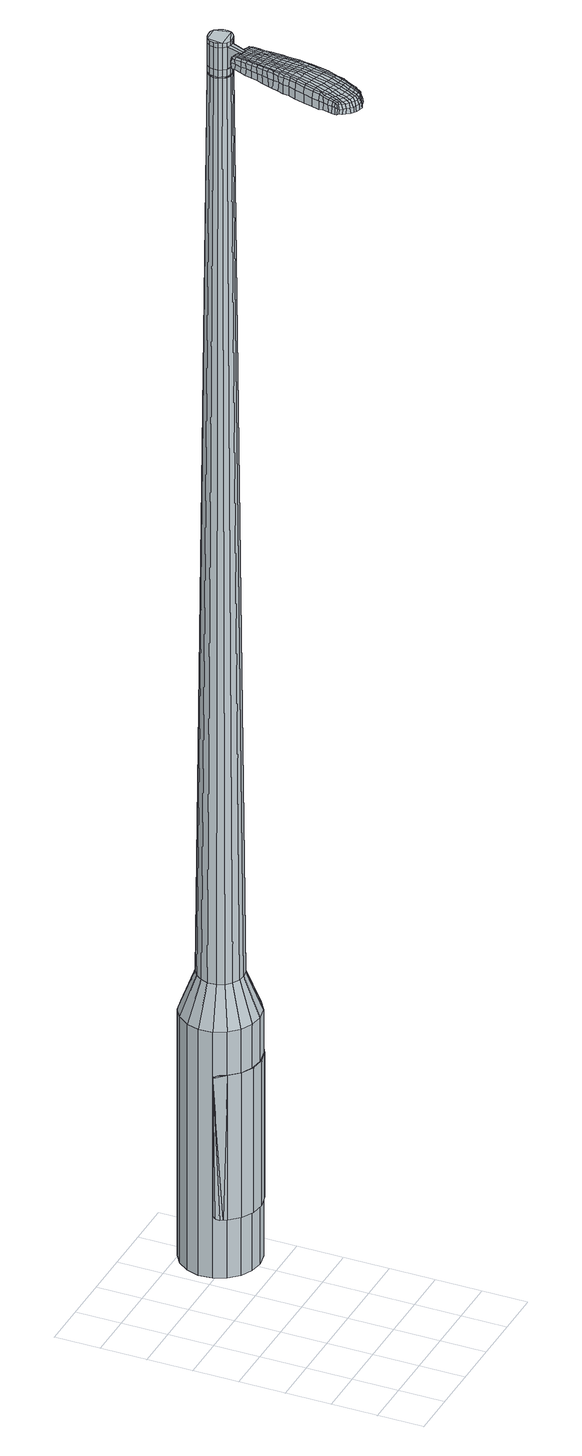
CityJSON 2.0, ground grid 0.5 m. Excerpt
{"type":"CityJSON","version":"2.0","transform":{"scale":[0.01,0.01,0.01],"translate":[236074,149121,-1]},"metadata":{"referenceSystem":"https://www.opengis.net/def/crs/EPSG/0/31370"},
"CityObjects":{
"object1":{"type":"GenericCityObject","attributes":{"cluster":48,"mean_distance_to_centroid":0.216,"new_centroid_x":236075.53,"new_centroid_y":149123.64,"mean_distance_to_camera":8.95,"H1":5.52,"H2":5.6,"Z_final":117.27,"cluster2":-1,"proj_x":236069.18,"proj_y":149121.73,"id_line":90866,"bearing_l":163.28,"distance":6.63,"orientation":"left","G_obj":253.28},"geometry":[{"type":"MultiSurface","lod":"2","boundaries":[[[0,1,2,3]],[[1,4,5,2]],[[4,6,7,5]],[[6,8,9,7]],[[8,10,11,9]],[[10,12,13,11]],[[12,14,15,13]],[[14,16,17,15]],[[16,18,19,17]],[[18,20,21,19]],[[20,22,23,21]],[[22,24,25,23]],[[24,26,27,25]],[[26,28,29,27]],[[28,30,31,29]],[[30,32,33,31]],[[32,34,35,33]],[[34,0,3,35]],[[36,37,38,39]],[[38,40,41,42]],[[41,43,42]],[[42,44,45,46]],[[45,47,46]],[[46,48,49,50]],[[49,51,50]],[[42,46,50,38]],[[50,52,39,38]],[[53,36,39]],[[2,5,7,35]],[[7,9,11,15]],[[11,13,15]],[[15,17,19,23]],[[19,21,23]],[[23,25,27,31]],[[27,29,31]],[[15,23,31,7]],[[31,33,35,7]],[[3,2,35]],[[1,0,54,55]],[[0,34,56,54]],[[34,32,57,56]],[[32,30,58,57]],[[30,28,59,58]],[[28,26,60,59]],[[26,24,61,60]],[[24,22,62,61]],[[22,20,63,62]],[[20,18,64,63]],[[18,16,65,64]],[[16,14,66,65]],[[14,12,67,66]],[[12,10,68,67]],[[10,8,69,68]],[[8,6,70,69]],[[6,4,71,70]],[[4,1,55,71]],[[55,54,72,73]],[[54,56,74,72]],[[56,57,75,74]],[[57,58,76,75]],[[58,59,77,76]],[[59,60,78,77]],[[60,61,79,78]],[[61,62,80,79]],[[62,63,81,80]],[[63,64,82,81]],[[64,65,83,82]],[[65,66,84,83]],[[66,67,85,84]],[[67,68,86,85]],[[68,69,87,86]],[[69,70,88,87]],[[70,71,89,88]],[[71,55,73,89]],[[90,91,92,93]],[[74,94,91,90]],[[75,95,94,74]],[[96,97,95,75]],[[77,98,97,96]],[[99,100,98,77]],[[79,101,100,99]],[[80,102,101,79]],[[103,104,102,80]],[[105,106,104,103]],[[83,107,106,105]],[[84,108,107,83]],[[109,110,108,84]],[[111,112,110,109]],[[87,113,112,111]],[[114,115,113,87]],[[89,116,115,114]],[[93,92,116,89]],[[117,118,119,120]],[[121,117,120,122]],[[123,121,122,124]],[[125,123,124,126]],[[127,125,126,128]],[[129,127,128,130]],[[131,129,130,132]],[[133,131,132,134]],[[135,133,134,136]],[[137,135,136,138]],[[139,137,138,140]],[[141,139,140,142]],[[143,141,142,144]],[[145,143,144,146]],[[147,145,146,148]],[[149,147,148,150]],[[73,72,90,93]],[[72,74,90]],[[76,96,75]],[[76,77,96]],[[78,99,77]],[[78,79,99]],[[81,103,80]],[[81,82,105,103]],[[82,83,105]],[[85,109,84]],[[85,86,111,109]],[[86,87,111]],[[88,114,87]],[[88,89,114]],[[73,93,89]],[[151,152,92,91]],[[152,116,92]],[[153,115,116]],[[153,113,115]],[[154,112,113]],[[154,155,110,112]],[[155,108,110]],[[156,106,107]],[[156,157,104,106]],[[157,102,104]],[[158,100,101]],[[158,98,100]],[[159,97,98]],[[159,95,97]],[[151,91,94]],[[39,52,149,160]],[[152,151,161,150]],[[53,39,160,118]],[[151,94,119,161]],[[36,53,118,117]],[[94,95,120,119]],[[37,36,117,121]],[[95,159,122,120]],[[38,37,121,123]],[[159,98,124,122]],[[40,38,123,125]],[[98,158,126,124]],[[41,40,125,127]],[[158,101,128,126]],[[43,41,127,129]],[[101,102,130,128]],[[42,43,129,131]],[[102,157,132,130]],[[44,42,131,133]],[[157,156,134,132]],[[45,44,133,135]],[[156,107,136,134]],[[47,45,135,137]],[[107,108,138,136]],[[46,47,137,139]],[[108,155,140,138]],[[48,46,139,141]],[[155,154,142,140]],[[49,48,141,143]],[[154,113,144,142]],[[51,49,143,145]],[[113,153,146,144]],[[50,51,145,147]],[[153,116,148,146]],[[52,50,147,149]],[[116,152,150,148]],[[149,150,162,163]],[[150,161,164,162]],[[161,119,165,164]],[[119,118,166,165]],[[118,160,167,166]],[[160,149,163,167]],[[168,169,170,171]],[[172,168,171,173]],[[168,172,174,175]],[[169,168,175,176]],[[177,178,179,180]],[[181,177,180,182]],[[177,181,183,184]],[[178,177,184,185]],[[186,187,188,189]],[[190,186,189,191]],[[186,190,192,193]],[[187,186,193,194]],[[195,196,197,198]],[[199,195,198,200]],[[195,199,201,202]],[[196,195,202,203]],[[204,205,206,207]],[[208,204,207,209]],[[204,208,210,211]],[[205,204,211,212]],[[213,214,215,216]],[[217,213,216,218]],[[213,217,219,220]],[[214,213,220,221]],[[222,223,224,225]],[[214,222,225,215]],[[222,214,221,226]],[[223,222,226,227]],[[228,229,230,231]],[[223,228,231,224]],[[228,223,227,232]],[[229,228,232,233]],[[234,172,173,235]],[[229,234,235,230]],[[234,229,233,236]],[[172,234,236,174]],[[237,238,239,240]],[[241,237,240,242]],[[237,241,243,244]],[[238,237,244,245]],[[246,247,248,249]],[[238,246,249,239]],[[246,238,245,250]],[[247,246,250,251]],[[252,253,254,255]],[[247,252,255,248]],[[252,247,251,256]],[[253,252,256,257]],[[258,259,260,261]],[[253,258,261,254]],[[258,253,257,262]],[[259,258,262,263]],[[264,169,176,265]],[[259,264,265,260]],[[264,259,263,266]],[[169,264,266,170]],[[267,268,269,270]],[[271,267,270,272]],[[267,271,273,274]],[[268,267,274,275]],[[276,277,278,279]],[[268,276,279,269]],[[276,268,275,280]],[[277,276,280,281]],[[282,283,284,285]],[[277,282,285,278]],[[282,277,281,286]],[[283,282,286,287]],[[288,181,182,289]],[[283,288,289,284]],[[288,283,287,290]],[[181,288,290,183]],[[291,292,293,294]],[[295,291,294,296]],[[291,295,297,298]],[[292,291,298,299]],[[300,301,302,303]],[[292,300,303,293]],[[300,292,299,304]],[[301,300,304,305]],[[306,307,308,309]],[[301,306,309,302]],[[306,301,305,310]],[[307,306,310,311]],[[312,313,314,315]],[[307,312,315,308]],[[312,307,311,316]],[[313,312,316,317]],[[318,178,185,319]],[[313,318,319,314]],[[318,313,317,320]],[[178,318,320,179]],[[321,207,206,322]],[[323,321,322,324]],[[321,323,325,326]],[[207,321,326,209]],[[327,323,324,328]],[[329,327,328,330]],[[327,329,331,332]],[[323,327,332,325]],[[333,329,330,334]],[[335,333,334,336]],[[333,335,337,338]],[[329,333,338,331]],[[339,335,336,340]],[[341,339,340,342]],[[339,341,343,344]],[[335,339,344,337]],[[345,341,342,346]],[[196,345,346,197]],[[345,196,203,347]],[[341,345,347,343]],[[348,349,194,193]],[[350,348,193,192]],[[348,350,351,352]],[[349,348,352,353]],[[354,355,353,352]],[[356,354,352,351]],[[354,356,357,358]],[[355,354,358,359]],[[360,361,359,358]],[[362,360,358,357]],[[360,362,363,364]],[[361,360,364,365]],[[366,367,365,364]],[[368,366,364,363]],[[366,368,201,199]],[[367,366,199,200]],[[369,370,371,372]],[[271,369,372,273]],[[369,271,272,373]],[[370,369,373,374]],[[375,190,191,376]],[[370,375,376,371]],[[375,370,374,377]],[[190,375,377,192]],[[378,379,380,381]],[[217,378,381,219]],[[378,217,218,382]],[[379,378,382,383]],[[384,385,386,387]],[[379,384,387,380]],[[384,379,383,388]],[[385,384,388,389]],[[390,187,194,391]],[[385,390,391,386]],[[390,385,389,392]],[[187,390,392,188]],[[393,394,395,396]],[[175,393,396,176]],[[393,175,174,397]],[[394,393,397,398]],[[399,400,401,402]],[[394,399,402,395]],[[399,394,398,403]],[[400,399,403,404]],[[405,198,197,406]],[[400,405,406,401]],[[405,400,404,407]],[[198,405,407,200]],[[408,409,410,411]],[[180,408,411,182]],[[408,180,179,412]],[[409,408,412,413]],[[414,202,201,415]],[[409,414,415,410]],[[414,409,413,416]],[[202,414,416,203]],[[417,418,419,420]],[[295,417,420,297]],[[417,295,296,421]],[[418,417,421,422]],[[423,208,209,424]],[[418,423,424,419]],[[423,418,422,425]],[[208,423,425,210]],[[426,427,428,429]],[[241,426,429,243]],[[426,241,242,430]],[[427,426,430,431]],[[432,433,434,435]],[[427,432,435,428]],[[432,427,431,436]],[[433,432,436,437]],[[438,205,212,439]],[[433,438,439,434]],[[438,433,437,440]],[[205,438,440,206]],[[441,442,431,430]],[[240,441,430,242]],[[441,240,239,443]],[[442,441,443,444]],[[445,446,437,436]],[[442,445,436,431]],[[445,442,444,447]],[[446,445,447,448]],[[449,322,206,440]],[[446,449,440,437]],[[449,446,448,450]],[[322,449,450,324]],[[451,452,453,454]],[[298,451,454,299]],[[451,298,297,420]],[[452,451,420,419]],[[455,326,325,456]],[[452,455,456,453]],[[455,452,419,424]],[[326,455,424,209]],[[457,458,444,443]],[[249,457,443,239]],[[457,249,248,459]],[[458,457,459,460]],[[461,462,448,447]],[[458,461,447,444]],[[461,458,460,463]],[[462,461,463,464]],[[465,328,324,450]],[[462,465,450,448]],[[465,462,464,466]],[[328,465,466,330]],[[467,468,469,470]],[[304,467,470,305]],[[467,304,299,454]],[[468,467,454,453]],[[471,332,331,472]],[[468,471,472,469]],[[471,468,453,456]],[[332,471,456,325]],[[473,474,460,459]],[[255,473,459,248]],[[473,255,254,475]],[[474,473,475,476]],[[477,478,464,463]],[[474,477,463,460]],[[477,474,476,479]],[[478,477,479,480]],[[481,334,330,466]],[[478,481,466,464]],[[481,478,480,482]],[[334,481,482,336]],[[483,484,485,486]],[[310,483,486,311]],[[483,310,305,470]],[[484,483,470,469]],[[487,338,337,488]],[[484,487,488,485]],[[487,484,469,472]],[[338,487,472,331]],[[489,490,476,475]],[[261,489,475,254]],[[489,261,260,491]],[[490,489,491,492]],[[493,494,480,479]],[[490,493,479,476]],[[493,490,492,495]],[[494,493,495,496]],[[497,340,336,482]],[[494,497,482,480]],[[497,494,496,498]],[[340,497,498,342]],[[499,500,501,502]],[[316,499,502,317]],[[499,316,311,486]],[[500,499,486,485]],[[503,344,343,504]],[[500,503,504,501]],[[503,500,485,488]],[[344,503,488,337]],[[505,506,492,491]],[[265,505,491,260]],[[505,265,176,396]],[[506,505,396,395]],[[507,508,496,495]],[[506,507,495,492]],[[507,506,395,402]],[[508,507,402,401]],[[509,346,342,498]],[[508,509,498,496]],[[509,508,401,406]],[[346,509,406,197]],[[510,511,413,412]],[[320,510,412,179]],[[510,320,317,502]],[[511,510,502,501]],[[512,347,203,416]],[[511,512,416,413]],[[512,511,501,504]],[[347,512,504,343]],[[513,514,374,373]],[[270,513,373,272]],[[513,270,269,515]],[[514,513,515,516]],[[517,350,192,377]],[[514,517,377,374]],[[517,514,516,518]],[[350,517,518,351]],[[519,520,521,522]],[[220,519,522,221]],[[519,220,219,381]],[[520,519,381,380]],[[523,524,525,526]],[[520,523,526,521]],[[523,520,380,387]],[[524,523,387,386]],[[527,349,353,528]],[[524,527,528,525]],[[527,524,386,391]],[[349,527,391,194]],[[529,530,516,515]],[[279,529,515,269]],[[529,279,278,531]],[[530,529,531,532]],[[533,356,351,518]],[[530,533,518,516]],[[533,530,532,534]],[[356,533,534,357]],[[535,536,537,538]],[[226,535,538,227]],[[535,226,221,522]],[[536,535,522,521]],[[539,540,541,542]],[[536,539,542,537]],[[539,536,521,526]],[[540,539,526,525]],[[543,355,359,544]],[[540,543,544,541]],[[543,540,525,528]],[[355,543,528,353]],[[545,546,532,531]],[[285,545,531,278]],[[545,285,284,547]],[[546,545,547,548]],[[549,362,357,534]],[[546,549,534,532]],[[549,546,548,550]],[[362,549,550,363]],[[551,552,553,554]],[[232,551,554,233]],[[551,232,227,538]],[[552,551,538,537]],[[555,556,557,558]],[[552,555,558,553]],[[555,552,537,542]],[[556,555,542,541]],[[559,361,365,560]],[[556,559,560,557]],[[559,556,541,544]],[[361,559,544,359]],[[561,562,548,547]],[[289,561,547,284]],[[561,289,182,411]],[[562,561,411,410]],[[563,368,363,550]],[[562,563,550,548]],[[563,562,410,415]],[[368,563,415,201]],[[564,565,398,397]],[[236,564,397,174]],[[564,236,233,554]],[[565,564,554,553]],[[566,567,404,403]],[[565,566,403,398]],[[566,565,553,558]],[[567,566,558,557]],[[568,367,200,407]],[[567,568,407,404]],[[568,567,557,560]],[[367,568,560,365]],[[569,570,571,572]],[[572,571,573,574]],[[575,573,571,576]],[[576,571,570,577]],[[578,579,580,581]],[[581,580,582,583]],[[584,582,580,585]],[[585,580,579,586]],[[587,588,589,590]],[[590,589,591,592]],[[593,591,589,594]],[[594,589,588,595]],[[596,597,598,599]],[[599,598,600,601]],[[602,600,598,603]],[[603,598,597,604]],[[605,606,607,608]],[[608,607,609,610]],[[611,609,607,612]],[[612,607,606,613]],[[614,615,616,617]],[[617,616,618,619]],[[620,618,616,621]],[[621,616,615,622]],[[623,624,625,626]],[[626,625,615,614]],[[622,615,625,627]],[[627,625,624,628]],[[629,630,631,632]],[[632,631,624,623]],[[628,624,631,633]],[[633,631,630,634]],[[574,573,635,636]],[[636,635,630,629]],[[634,630,635,637]],[[637,635,573,575]],[[638,639,640,641]],[[641,640,642,643]],[[644,642,640,645]],[[645,640,639,646]],[[647,648,649,650]],[[650,649,639,638]],[[646,639,649,651]],[[651,649,648,652]],[[653,654,655,656]],[[656,655,648,647]],[[652,648,655,657]],[[657,655,654,658]],[[659,660,661,662]],[[662,661,654,653]],[[658,654,661,663]],[[663,661,660,664]],[[577,570,665,666]],[[666,665,660,659]],[[664,660,665,667]],[[667,665,570,569]],[[668,669,670,671]],[[671,670,672,673]],[[674,672,670,675]],[[675,670,669,676]],[[677,678,679,680]],[[680,679,669,668]],[[676,669,679,681]],[[681,679,678,682]],[[683,684,685,686]],[[686,685,678,677]],[[682,678,685,687]],[[687,685,684,688]],[[583,582,689,690]],[[690,689,684,683]],[[688,684,689,691]],[[691,689,582,584]],[[692,693,694,695]],[[695,694,696,697]],[[698,696,694,699]],[[699,694,693,700]],[[701,702,703,704]],[[704,703,693,692]],[[700,693,703,705]],[[705,703,702,706]],[[707,708,709,710]],[[710,709,702,701]],[[706,702,709,711]],[[711,709,708,712]],[[713,714,715,716]],[[716,715,708,707]],[[712,708,715,717]],[[717,715,714,718]],[[586,579,719,720]],[[720,719,714,713]],[[718,714,719,721]],[[721,719,579,578]],[[605,608,722,723]],[[723,722,724,725]],[[726,724,722,166]],[[166,722,608,610]],[[725,724,727,728]],[[728,727,729,730]],[[731,729,727,732]],[[732,727,724,726]],[[730,729,733,734]],[[734,733,735,736]],[[737,735,733,738]],[[738,733,729,731]],[[736,735,739,740]],[[740,739,741,742]],[[743,741,739,744]],[[744,739,735,737]],[[742,741,745,746]],[[746,745,597,596]],[[604,597,745,747]],[[747,745,741,743]],[[595,748,749,594]],[[594,749,750,593]],[[751,750,749,752]],[[752,749,748,753]],[[753,754,755,752]],[[752,755,756,751]],[[757,756,755,758]],[[758,755,754,759]],[[759,760,761,758]],[[758,761,762,757]],[[763,762,761,764]],[[764,761,760,765]],[[765,766,767,764]],[[764,767,768,763]],[[602,768,767,600]],[[600,767,766,601]],[[769,770,771,772]],[[772,771,672,674]],[[673,672,771,773]],[[773,771,770,774]],[[592,591,775,776]],[[776,775,770,769]],[[774,770,775,777]],[[777,775,591,593]],[[778,779,780,781]],[[781,780,618,620]],[[619,618,780,782]],[[782,780,779,783]],[[784,785,786,787]],[[787,786,779,778]],[[783,779,786,788]],[[788,786,785,789]],[[595,588,790,791]],[[791,790,785,784]],[[789,785,790,792]],[[792,790,588,587]],[[793,794,795,796]],[[796,795,576,577]],[[575,576,795,797]],[[797,795,794,798]],[[799,800,801,802]],[[802,801,794,793]],[[798,794,801,803]],[[803,801,800,804]],[[596,599,805,806]],[[806,805,800,799]],[[804,800,805,807]],[[807,805,599,601]],[[808,809,810,811]],[[811,810,581,583]],[[578,581,810,812]],[[812,810,809,813]],[[602,603,814,815]],[[815,814,809,808]],[[813,809,814,816]],[[816,814,603,604]],[[817,818,819,820]],[[820,819,696,698]],[[697,696,819,821]],[[821,819,818,822]],[[610,609,823,824]],[[824,823,818,817]],[[822,818,823,825]],[[825,823,609,611]],[[826,827,828,644]],[[828,642,644]],[[643,642,828,829]],[[829,828,827,830]],[[831,832,833,834]],[[834,833,827,826]],[[830,827,833,835]],[[835,833,832,836]],[[613,606,837,838]],[[838,837,832,831]],[[836,832,837,839]],[[839,837,606,605]],[[830,840,841,829]],[[829,841,641,643]],[[638,641,841,842]],[[842,841,840,843]],[[836,844,845,835]],[[835,845,840,830]],[[843,840,845,846]],[[846,845,844,847]],[[605,723,848,839]],[[839,848,844,836]],[[847,844,848,849]],[[849,848,723,725]],[[850,851,852,853]],[[853,852,699,700]],[[698,699,852,820]],[[820,852,851,817]],[[726,166,854,855]],[[855,854,851,850]],[[817,851,854,824]],[[824,854,166,610]],[[843,856,857,842]],[[842,857,650,638]],[[647,650,857,858]],[[858,857,856,859]],[[847,860,861,846]],[[846,861,856,843]],[[859,856,861,862]],[[862,861,860,863]],[[725,728,864,849]],[[849,864,860,847]],[[863,860,864,865]],[[865,864,728,730]],[[866,867,868,869]],[[869,868,705,706]],[[700,705,868,853]],[[853,868,867,850]],[[731,732,870,871]],[[871,870,867,866]],[[850,867,870,855]],[[855,870,732,726]],[[859,872,873,858]],[[858,873,656,647]],[[653,656,873,874]],[[874,873,872,875]],[[863,876,877,862]],[[862,877,872,859]],[[875,872,877,878]],[[878,877,876,879]],[[730,734,880,865]],[[865,880,876,863]],[[879,876,880,881]],[[881,880,734,736]],[[882,883,884,885]],[[885,884,711,712]],[[706,711,884,869]],[[869,884,883,866]],[[737,738,886,887]],[[887,886,883,882]],[[866,883,886,871]],[[871,886,738,731]],[[875,888,889,874]],[[874,889,662,653]],[[659,662,889,890]],[[890,889,888,891]],[[879,892,893,878]],[[878,893,888,875]],[[891,888,893,894]],[[894,893,892,895]],[[736,740,896,881]],[[881,896,892,879]],[[895,892,896,897]],[[897,896,740,742]],[[898,899,900,901]],[[901,900,717,718]],[[712,717,900,885]],[[885,900,899,882]],[[743,744,902,903]],[[903,902,899,898]],[[882,899,902,887]],[[887,902,744,737]],[[891,904,905,890]],[[890,905,666,659]],[[577,666,905,796]],[[796,905,904,793]],[[895,906,907,894]],[[894,907,904,891]],[[793,904,907,802]],[[802,907,906,799]],[[742,746,908,897]],[[897,908,906,895]],[[799,906,908,806]],[[806,908,746,596]],[[813,909,910,812]],[[812,910,721,578]],[[718,721,910,901]],[[901,910,909,898]],[[604,747,911,816]],[[816,911,909,813]],[[898,909,911,903]],[[903,911,747,743]],[[774,912,913,773]],[[773,913,671,673]],[[668,671,913,914]],[[914,913,912,915]],[[593,750,916,777]],[[777,916,912,774]],[[915,912,916,917]],[[917,916,750,751]],[[918,919,920,921]],[[921,920,621,622]],[[620,621,920,781]],[[781,920,919,778]],[[922,923,924,925]],[[925,924,919,918]],[[778,919,924,787]],[[787,924,923,784]],[[753,748,926,927]],[[927,926,923,922]],[[784,923,926,791]],[[791,926,748,595]],[[915,928,929,914]],[[914,929,680,668]],[[677,680,929,930]],[[930,929,928,931]],[[751,756,932,917]],[[917,932,928,915]],[[931,928,932,933]],[[933,932,756,757]],[[934,935,936,937]],[[937,936,627,628]],[[622,627,936,921]],[[921,936,935,918]],[[938,939,940,941]],[[941,940,935,934]],[[918,935,940,925]],[[925,940,939,922]],[[759,754,942,943]],[[943,942,939,938]],[[922,939,942,927]],[[927,942,754,753]],[[931,944,945,930]],[[930,945,686,677]],[[683,686,945,946]],[[946,945,944,947]],[[757,762,948,933]],[[933,948,944,931]],[[947,944,948,949]],[[949,948,762,763]],[[950,951,952,953]],[[953,952,633,634]],[[628,633,952,937]],[[937,952,951,934]],[[954,955,956,957]],[[957,956,951,950]],[[934,951,956,941]],[[941,956,955,938]],[[765,760,958,959]],[[959,958,955,954]],[[938,955,958,943]],[[943,958,760,759]],[[947,960,961,946]],[[946,961,690,683]],[[583,690,961,811]],[[811,961,960,808]],[[763,768,962,949]],[[949,962,960,947]],[[808,960,962,815]],[[815,962,768,602]],[[798,963,964,797]],[[797,964,637,575]],[[634,637,964,953]],[[953,964,963,950]],[[804,965,966,803]],[[803,966,963,798]],[[950,963,966,957]],[[957,966,965,954]],[[601,766,967,807]],[[807,967,965,804]],[[954,965,967,959]],[[959,967,766,765]],[[569,572,171,170]],[[572,574,173,171]],[[584,585,184,183]],[[585,586,185,184]],[[587,590,189,188]],[[590,592,191,189]],[[611,612,211,210]],[[612,613,212,211]],[[614,617,216,215]],[[617,619,218,216]],[[623,626,225,224]],[[626,614,215,225]],[[629,632,231,230]],[[632,623,224,231]],[[574,636,235,173]],[[636,629,230,235]],[[644,645,244,243]],[[645,646,245,244]],[[646,651,250,245]],[[651,652,251,250]],[[652,657,256,251]],[[657,658,257,256]],[[658,663,262,257]],[[663,664,263,262]],[[664,667,266,263]],[[667,569,170,266]],[[674,675,274,273]],[[675,676,275,274]],[[676,681,280,275]],[[681,682,281,280]],[[682,687,286,281]],[[687,688,287,286]],[[688,691,290,287]],[[691,584,183,290]],[[692,695,294,293]],[[695,697,296,294]],[[701,704,303,302]],[[704,692,293,303]],[[707,710,309,308]],[[710,701,302,309]],[[713,716,315,314]],[[716,707,308,315]],[[586,720,319,185]],[[720,713,314,319]],[[769,772,372,371]],[[772,674,273,372]],[[592,776,376,191]],[[776,769,371,376]],[[619,782,382,218]],[[782,783,383,382]],[[783,788,388,383]],[[788,789,389,388]],[[789,792,392,389]],[[792,587,188,392]],[[697,821,421,296]],[[821,822,422,421]],[[822,825,425,422]],[[825,611,210,425]],[[826,644,429,428]],[[644,243,429]],[[831,834,435,434]],[[834,826,428,435]],[[613,838,439,212]],[[838,831,434,439]],[[968,969,970,971]],[[972,973,971,970]],[[974,975,976,977]],[[978,979,980,981]],[[969,982,983,970]],[[984,972,970,983]],[[985,974,977,986]],[[987,988,979,978]],[[982,989,990,983]],[[990,991,984,983]],[[992,985,986,993]],[[994,988,987,995]],[[989,996,997,990]],[[997,998,991,990]],[[999,992,993,1000]],[[1001,994,995,1002]],[[1003,1004,1005,1006]],[[1007,1008,1004,1003]],[[1007,1009,1010,1008]],[[1009,1011,1012,1010]],[[1013,1014,1015,1016]],[[1017,1018,1014,1013]],[[1019,1020,1018,1017]],[[1021,1022,1020,1019]],[[1016,1005,1004,1013]],[[1013,1004,1008,1017]],[[1008,1010,1019,1017]],[[1010,1012,1021,1019]],[[977,976,973,972]],[[986,977,972,984]],[[991,993,986,984]],[[998,1000,993,991]],[[978,981,975,974]],[[987,978,974,985]],[[995,987,985,992]],[[1002,995,992,999]],[[979,1003,1006,980]],[[988,1007,1003,979]],[[1009,1007,988,994]],[[1011,1009,994,1001]],[[1023,1024,1025,1026]],[[1025,1027,1028,1029]],[[1025,1029,1030,1031]],[[1025,1031,1026]],[[1032,1023,1026,1033]],[[1034,1033,1026,1035]],[[1036,1035,1026]],[[1037,1025,1024,1038]],[[1039,1037,1038,1040]],[[1041,1039,1040,1042]],[[1043,1041,1042,1044]],[[1045,1043,1044,1046]],[[1046,1047,1048,1049]],[[1046,1049,1050,1051]],[[1046,1051,1052,1053]],[[1052,1054,1055,1056]],[[1052,1056,1057,1058]],[[1052,1058,1053]],[[1046,1053,1045]],[[1059,1060,1024,1023]],[[1061,1062,1027,1025]],[[1063,1064,1036,1026]],[[1060,1065,1038,1024]],[[1066,1061,1025,1037]],[[1065,1067,1040,1038]],[[1068,1066,1037,1039]],[[1067,1069,1042,1040]],[[1070,1068,1039,1041]],[[1069,1071,1044,1042]],[[1072,1070,1041,1043]],[[1071,1073,1046,1044]],[[1074,1072,1043,1045]],[[1073,1075,1047,1046]],[[1076,1077,1054,1052]],[[1078,1074,1045,1053]],[[1048,1047,1075,1079]],[[1049,1048,1079,1080]],[[1050,1049,1080,1081]],[[1051,1050,1081,1082]],[[1052,1051,1082,1076]],[[1083,1059,1023,1032]],[[1084,1083,1032,1033]],[[1085,1084,1033,1034]],[[1086,1085,1034,1035]],[[1064,1086,1035,1036]],[[1028,1027,1062,1087]],[[1055,1054,1077,1088]],[[1029,1028,1087,1089]],[[1030,1029,1089,1090]],[[1031,1030,1090,1091]],[[1026,1031,1091,1063]],[[1056,1055,1088,1092]],[[1057,1056,1092,1093]],[[1058,1057,1093,1094]],[[1053,1058,1094,1078]]]}]}
},
"vertices":[
[142,222,384],[129,228,384],[129,228,96],[142,222,96],[119,239,384],[119,239,96],[113,252,384],[113,252,96],[112,267,384],[112,267,96],[116,281,384],[116,281,96],[125,293,384],[125,293,96],[137,301,384],[137,301,96],[152,304,384],[152,304,96],[166,303,384],[166,303,96],[179,296,384],[179,296,96],[189,285,384],[189,285,96],[195,272,384],[195,272,96],[196,257,384],[196,257,96],[192,243,384],[192,243,96],[183,231,384],[183,231,96],[171,223,384],[171,223,96],[156,220,384],[156,220,96],[159,250,1524],[163,252,1524],[166,256,1524],[150,249,1524],[167,260,1524],[167,265,1524],[162,273,1524],[165,269,1524],[158,275,1524],[153,275,1524],[145,272,1524],[149,274,1524],[142,268,1524],[141,264,1524],[143,255,1524],[141,259,1524],[146,251,1524],[155,249,1524],[147,238,429],[139,242,429],[155,237,429],[164,239,429],[171,244,429],[177,251,429],[179,259,429],[179,268,429],[175,276,429],[169,282,429],[161,286,429],[153,287,429],[144,285,429],[137,280,429],[132,273,429],[129,265,429],[130,256,429],[133,248,429],[150,249,1483],[146,251,1483],[155,249,1483],[159,250,1483],[163,252,1483],[166,256,1483],[167,260,1483],[167,265,1483],[165,269,1483],[162,273,1483],[158,275,1483],[153,275,1483],[149,274,1483],[145,272,1483],[142,268,1483],[141,264,1483],[141,259,1483],[143,255,1483],[150,250,1483],[150,250,1485],[146,252,1485],[146,252,1483],[155,249,1485],[159,250,1485],[163,253,1483],[163,253,1485],[166,256,1485],[167,261,1483],[167,261,1485],[167,265,1485],[165,269,1485],[162,272,1483],[162,272,1485],[158,274,1483],[158,274,1485],[153,275,1485],[149,274,1485],[145,271,1483],[145,271,1485],[143,268,1483],[143,268,1485],[141,264,1485],[142,259,1483],[142,259,1485],[143,255,1485],[159,250,1519],[155,249,1519],[155,249,1493],[159,250,1493],[163,252,1519],[163,252,1493],[166,256,1519],[166,256,1493],[167,260,1519],[167,260,1493],[167,265,1519],[167,265,1493],[165,269,1519],[165,269,1493],[162,273,1519],[162,273,1493],[158,275,1519],[158,275,1493],[153,275,1519],[153,275,1493],[149,274,1519],[149,274,1493],[145,272,1519],[145,272,1493],[142,268,1519],[142,268,1493],[141,264,1519],[141,264,1493],[141,259,1519],[141,259,1493],[143,255,1519],[143,255,1493],[146,251,1519],[146,251,1493],[150,249,1485],[146,251,1485],[141,259,1485],[142,268,1485],[145,272,1485],[158,275,1485],[162,273,1485],[167,260,1485],[163,252,1485],[150,249,1519],[150,249,1493],[142,232,1513],[142,232,1518],[145,231,1513],[148,230,1513],[148,230,1518],[145,231,1518],[105,166,1519],[107,173,1518],[105,172,1509],[103,165,1510],[102,158,1519],[100,157,1510],[104,158,1526],[107,166,1525],[109,173,1525],[142,155,1519],[143,162,1518],[142,163,1525],[140,156,1525],[139,146,1519],[138,148,1526],[140,145,1510],[143,153,1510],[144,160,1509],[104,89,1519],[100,91,1519],[100,90,1513],[103,89,1513],[108,89,1519],[108,88,1513],[108,91,1524],[104,91,1524],[101,92,1524],[125,160,1530],[127,167,1529],[124,168,1529],[122,161,1530],[122,152,1531],[119,153,1531],[126,151,1530],[129,159,1530],[131,166,1529],[148,238,1512],[145,239,1512],[145,237,1517],[148,237,1517],[151,237,1512],[150,236,1517],[151,236,1506],[148,237,1506],[145,238,1506],[89,109,1519],[90,112,1519],[88,112,1512],[87,108,1512],[89,106,1518],[87,106,1512],[90,107,1522],[90,109,1523],[91,112,1524],[90,117,1519],[92,122,1519],[90,122,1512],[89,116,1512],[92,117,1524],[93,123,1525],[93,128,1519],[95,136,1519],[93,135,1511],[91,127,1511],[95,128,1526],[97,136,1526],[99,147,1519],[97,146,1510],[100,147,1526],[130,235,1513],[127,228,1513],[129,229,1518],[131,236,1517],[132,241,1512],[133,239,1516],[131,240,1506],[129,235,1507],[126,228,1507],[125,221,1514],[122,214,1515],[124,215,1520],[126,222,1519],[123,221,1507],[121,214,1507],[120,207,1515],[117,200,1516],[119,201,1522],[121,208,1521],[118,206,1508],[115,199,1508],[114,193,1517],[112,186,1517],[114,187,1524],[116,194,1523],[113,192,1508],[110,186,1509],[110,179,1518],[111,180,1524],[108,179,1509],[123,98,1519],[124,101,1519],[123,102,1524],[122,98,1523],[122,96,1518],[121,96,1522],[123,94,1512],[124,97,1512],[125,100,1512],[126,105,1519],[128,111,1519],[127,112,1525],[125,106,1524],[127,104,1512],[129,109,1512],[130,116,1519],[133,124,1519],[132,125,1526],[129,117,1526],[131,115,1511],[134,122,1511],[136,135,1519],[135,136,1526],[137,133,1510],[159,226,1513],[157,219,1513],[158,218,1507],[160,225,1507],[160,232,1512],[161,231,1506],[159,231,1516],[158,227,1517],[156,220,1518],[156,212,1514],[154,204,1515],[155,203,1507],[156,210,1507],[155,213,1519],[153,206,1520],[152,197,1515],[150,190,1516],[151,188,1508],[153,196,1508],[151,198,1521],[149,191,1522],[149,183,1517],[147,176,1517],[148,174,1509],[150,181,1508],[147,184,1523],[146,177,1524],[145,169,1518],[146,167,1509],[144,170,1524],[146,231,1519],[144,232,1519],[144,224,1520],[141,225,1520],[147,223,1520],[149,231,1519],[142,217,1522],[139,218,1522],[140,210,1523],[137,211,1523],[143,209,1523],[145,216,1521],[138,203,1524],[135,204,1524],[135,196,1525],[133,197,1525],[139,195,1525],[141,202,1524],[133,189,1526],[130,190,1526],[131,182,1527],[128,182,1527],[135,181,1527],[137,188,1526],[129,175,1528],[126,175,1528],[133,174,1528],[105,94,1527],[102,95,1527],[109,94,1526],[110,98,1527],[106,98,1528],[103,99,1528],[108,104,1529],[105,105,1529],[112,104,1528],[114,111,1530],[110,111,1530],[107,112,1530],[112,118,1531],[109,119,1531],[116,117,1530],[119,126,1531],[115,127,1531],[112,128,1531],[119,139,1531],[115,140,1531],[123,138,1531],[120,94,1518],[118,92,1519],[118,91,1513],[121,93,1513],[120,95,1523],[117,94,1523],[113,91,1519],[113,90,1513],[113,92,1524],[89,104,1518],[90,101,1518],[91,103,1523],[90,105,1523],[88,104,1513],[89,101,1513],[92,98,1519],[94,95,1519],[95,96,1524],[93,99,1523],[91,98,1513],[94,94,1513],[97,92,1519],[97,94,1524],[97,92,1513],[108,166,1528],[110,166,1528],[112,172,1528],[110,173,1527],[105,158,1528],[107,157,1529],[112,165,1529],[116,163,1530],[118,170,1529],[115,171,1528],[110,156,1529],[113,155,1530],[119,162,1530],[121,169,1529],[116,154,1531],[139,157,1528],[137,157,1529],[134,149,1529],[137,148,1528],[141,164,1527],[139,164,1528],[133,158,1529],[130,150,1530],[135,165,1528],[159,234,1512],[158,235,1512],[157,234,1517],[159,233,1517],[160,233,1506],[158,234,1506],[154,236,1512],[154,235,1517],[155,235,1506],[134,242,1512],[136,242,1512],[135,241,1506],[133,241,1506],[134,241,1517],[136,240,1517],[138,241,1512],[140,240,1512],[140,239,1506],[137,240,1506],[138,240,1517],[140,239,1517],[143,239,1512],[142,239,1506],[143,238,1517],[133,236,1519],[134,235,1519],[130,228,1520],[132,228,1520],[136,234,1519],[139,234,1519],[134,227,1520],[136,227,1520],[141,233,1519],[139,226,1520],[157,228,1519],[155,229,1519],[153,221,1520],[155,221,1520],[152,230,1519],[150,222,1520],[128,221,1521],[129,221,1521],[125,214,1522],[127,214,1522],[131,220,1521],[134,220,1521],[129,213,1522],[132,212,1523],[137,219,1522],[134,212,1523],[153,214,1521],[151,214,1521],[150,207,1522],[152,206,1522],[148,215,1521],[146,208,1522],[123,207,1523],[124,207,1523],[120,200,1524],[122,200,1524],[127,206,1523],[129,205,1524],[124,199,1525],[127,198,1525],[132,205,1524],[130,197,1525],[150,199,1523],[148,200,1523],[146,193,1524],[148,192,1524],[144,201,1524],[142,194,1525],[118,193,1525],[119,193,1525],[115,187,1526],[117,186,1526],[122,192,1526],[125,191,1526],[120,185,1527],[122,184,1527],[128,190,1526],[125,183,1527],[146,185,1525],[144,185,1525],[142,178,1526],[144,178,1526],[140,187,1526],[139,179,1527],[113,180,1527],[115,179,1527],[117,178,1527],[120,177,1528],[123,176,1528],[143,171,1527],[140,171,1527],[137,172,1528],[120,98,1525],[118,96,1525],[122,101,1526],[119,100,1526],[114,95,1526],[115,99,1527],[91,107,1525],[92,105,1525],[93,109,1526],[92,111,1525],[93,102,1525],[96,99,1526],[97,103,1527],[94,106,1526],[98,97,1526],[100,101,1527],[124,106,1526],[121,105,1527],[126,112,1527],[123,111,1528],[117,104,1528],[119,111,1529],[93,116,1526],[94,114,1527],[96,120,1528],[94,122,1527],[96,111,1527],[98,109,1528],[100,116,1529],[98,118,1528],[101,107,1528],[103,114,1530],[128,117,1528],[125,117,1529],[130,125,1528],[128,125,1529],[121,117,1529],[124,126,1530],[96,128,1528],[97,126,1528],[100,134,1529],[98,135,1528],[99,124,1529],[102,122,1530],[105,131,1530],[102,133,1530],[105,121,1530],[108,129,1531],[134,137,1529],[131,137,1529],[127,138,1530],[102,147,1528],[103,146,1529],[106,144,1530],[109,143,1530],[112,142,1531],[107,171,1509],[109,172,1518],[107,165,1518],[105,164,1509],[104,157,1519],[102,156,1510],[106,158,1525],[108,166,1525],[111,172,1525],[140,163,1525],[141,162,1518],[140,155,1518],[139,156,1525],[137,147,1519],[136,148,1525],[138,145,1510],[141,153,1509],[143,160,1509],[101,92,1513],[101,93,1519],[104,92,1519],[104,91,1513],[108,92,1519],[108,91,1513],[108,93,1524],[105,93,1524],[101,94,1524],[124,168,1528],[127,167,1528],[125,160,1529],[122,161,1529],[122,151,1529],[119,152,1529],[126,151,1529],[128,159,1529],[130,166,1528],[145,235,1516],[145,236,1512],[147,236,1512],[147,235,1516],[150,235,1512],[150,234,1516],[150,234,1506],[147,235,1506],[144,236,1506],[90,111,1512],[92,112,1519],[91,109,1518],[89,108,1512],[91,107,1518],[89,106,1512],[92,107,1522],[92,109,1523],[93,112,1523],[92,121,1512],[94,122,1519],[92,117,1519],[91,116,1512],[94,117,1524],[95,122,1525],[95,134,1511],[97,135,1519],[95,128,1519],[93,127,1511],[96,128,1525],[99,135,1526],[100,146,1519],[99,145,1510],[102,146,1526],[130,228,1518],[129,228,1513],[132,235,1513],[133,235,1517],[134,239,1512],[134,238,1515],[133,239,1506],[131,234,1506],[128,227,1507],[125,214,1520],[124,213,1514],[127,220,1514],[128,221,1519],[125,220,1507],[122,213,1507],[120,200,1522],[119,199,1516],[121,206,1515],[123,207,1521],[120,206,1508],[117,199,1508],[115,186,1523],[114,186,1517],[116,192,1516],[118,193,1522],[115,192,1508],[112,185,1508],[111,179,1517],[113,179,1524],[110,178,1509],[122,102,1523],[123,102,1519],[121,99,1518],[120,99,1523],[120,97,1518],[120,98,1522],[121,96,1512],[122,98,1512],[124,100,1512],[125,112,1525],[127,111,1519],[124,106,1519],[123,107,1524],[125,105,1512],[128,110,1512],[130,126,1526],[131,124,1519],[129,117,1519],[127,118,1525],[130,115,1511],[132,123,1511],[134,135,1519],[133,137,1526],[135,134,1510],[156,218,1507],[155,220,1513],[157,227,1513],[158,226,1506],[158,232,1512],[159,231,1506],[157,231,1515],[156,228,1517],[154,220,1518],[153,203,1507],[152,205,1514],[154,212,1514],[154,211,1507],[153,213,1519],[151,206,1520],[149,189,1508],[148,190,1516],[150,198,1515],[151,196,1508],[149,199,1521],[147,192,1522],[146,174,1508],[145,176,1517],[147,183,1516],[148,182,1508],[146,184,1522],[144,177,1523],[143,169,1517],[144,167,1509],[142,170,1524],[146,231,1518],[143,231,1518],[144,224,1519],[141,225,1519],[146,223,1519],[142,217,1520],[139,217,1520],[139,209,1521],[137,210,1521],[142,209,1521],[144,216,1520],[137,202,1523],[135,203,1523],[135,195,1524],[133,196,1524],[138,194,1524],[140,201,1523],[133,188,1525],[130,189,1525],[131,181,1526],[128,182,1526],[134,180,1526],[136,187,1525],[129,174,1527],[126,175,1527],[132,173,1527],[102,96,1526],[105,95,1526],[109,95,1525],[110,99,1526],[106,99,1526],[103,100,1526],[105,106,1528],[108,105,1528],[112,105,1527],[114,111,1528],[110,112,1529],[107,113,1529],[109,120,1530],[112,119,1530],[116,118,1529],[119,126,1530],[115,127,1530],[112,128,1530],[115,140,1530],[119,139,1530],[122,138,1530],[117,93,1513],[117,94,1518],[119,96,1518],[120,95,1512],[119,97,1523],[117,96,1523],[112,93,1519],[113,92,1513],[113,94,1523],[93,104,1523],[92,102,1518],[91,105,1518],[92,106,1523],[90,104,1512],[91,102,1512],[96,98,1523],[96,97,1519],[94,99,1519],[94,101,1523],[93,99,1513],[95,96,1513],[98,94,1519],[99,96,1524],[98,93,1513],[113,172,1527],[110,165,1527],[109,166,1527],[112,172,1526],[107,157,1527],[108,157,1528],[118,170,1528],[116,163,1528],[113,164,1528],[115,171,1527],[110,156,1528],[113,155,1529],[119,162,1529],[121,169,1528],[116,153,1529],[134,149,1528],[136,157,1527],[138,157,1527],[135,149,1527],[139,164,1526],[138,164,1527],[132,158,1528],[130,150,1528],[134,165,1527],[156,232,1516],[157,233,1512],[158,233,1512],[157,232,1516],[159,232,1506],[157,232,1506],[154,234,1512],[153,233,1516],[154,233,1506],[134,239,1506],[135,239,1512],[134,240,1512],[135,239,1516],[135,238,1516],[139,237,1506],[140,238,1512],[137,239,1512],[136,238,1506],[137,238,1516],[140,237,1516],[142,237,1512],[142,236,1506],[142,236,1516],[134,234,1518],[133,234,1518],[131,228,1519],[132,227,1519],[138,233,1518],[136,233,1518],[134,227,1519],[136,226,1519],[141,232,1518],[139,225,1519],[153,221,1519],[155,228,1518],[156,228,1518],[154,221,1519],[152,229,1518],[150,222,1519],[129,220,1520],[129,221,1520],[126,214,1521],[127,213,1521],[134,219,1520],[131,220,1520],[129,213,1521],[132,212,1521],[137,218,1520],[134,211,1521],[149,206,1521],[151,214,1520],[152,213,1520],[150,206,1521],[148,215,1520],[146,207,1521],[124,206,1522],[124,207,1522],[121,200,1523],[122,199,1523],[129,205,1522],[127,206,1522],[124,199,1523],[127,198,1524],[132,204,1523],[130,197,1524],[145,192,1523],[147,199,1522],[148,199,1522],[147,192,1523],[144,200,1522],[142,193,1523],[120,192,1524],[119,193,1524],[116,186,1525],[117,185,1525],[125,191,1525],[122,192,1524],[120,185,1525],[123,184,1526],[128,190,1525],[125,183,1526],[142,178,1525],[144,185,1524],[145,185,1524],[143,178,1525],[140,186,1524],[138,179,1525],[115,179,1526],[114,179,1526],[120,177,1527],[117,178,1526],[123,176,1527],[140,171,1526],[141,171,1526],[136,172,1526],[117,98,1524],[119,99,1524],[121,102,1525],[119,101,1525],[113,96,1525],[115,99,1525],[94,109,1525],[93,106,1524],[93,108,1524],[93,111,1525],[98,104,1526],[97,100,1525],[95,103,1524],[95,106,1525],[99,98,1525],[100,102,1526],[121,106,1526],[122,107,1526],[125,112,1526],[123,112,1527],[117,105,1526],[119,111,1527],[97,120,1527],[95,114,1526],[94,116,1526],[96,122,1526],[101,116,1528],[99,109,1527],[97,112,1526],[99,118,1527],[102,107,1527],[104,114,1528],[125,118,1527],[127,118,1527],[129,126,1527],[127,126,1528],[121,118,1528],[123,126,1529],[100,134,1528],[98,126,1527],[97,127,1527],[100,135,1527],[105,131,1529],[103,123,1529],[100,124,1528],[103,132,1528],[106,121,1529],[108,129,1530],[130,137,1528],[132,137,1528],[127,138,1529],[104,145,1528],[103,146,1528],[109,143,1529],[106,144,1529],[112,141,1530],[133,239,1508],[139,237,1508],[129,206,1509],[121,209,1509],[122,186,1510],[114,188,1510],[110,148,1512],[101,151,1512],[106,168,1511],[115,165,1511],[105,131,1513],[101,118,1514],[93,120,1514],[96,134,1513],[146,235,1508],[136,204,1509],[130,183,1510],[119,146,1512],[124,163,1511],[114,128,1513],[110,115,1514],[152,233,1508],[144,202,1509],[138,181,1510],[128,143,1512],[133,160,1511],[118,113,1514],[122,126,1513],[159,231,1508],[151,200,1509],[147,178,1510],[137,140,1512],[142,157,1511],[127,110,1514],[131,123,1513],[98,105,1514],[98,100,1514],[91,102,1514],[90,107,1514],[106,103,1514],[104,98,1514],[114,100,1514],[111,96,1514],[122,98,1514],[118,94,1514],[99,95,1515],[101,91,1515],[100,91,1515],[95,96,1515],[103,93,1515],[102,90,1515],[107,92,1515],[103,90,1515],[111,91,1515],[104,90,1515],[186,233,334],[183,229,334],[183,229,165],[192,241,171],[186,233,165],[188,236,165],[190,238,166],[191,240,167],[192,241,169],[188,236,334],[190,238,333],[191,240,332],[192,241,331],[192,241,328],[171,222,165],[171,222,334],[156,218,165],[156,218,334],[141,220,165],[141,220,334],[128,227,165],[128,227,334],[118,238,165],[118,238,334],[116,242,334],[114,245,334],[113,248,333],[112,249,332],[112,251,331],[111,251,328],[116,242,165],[111,251,171],[112,251,169],[112,249,167],[113,248,166],[114,245,165],[184,235,334],[181,231,334],[181,231,165],[184,235,165],[190,243,171],[190,243,328],[170,224,334],[170,224,165],[156,221,334],[156,221,165],[142,223,334],[142,223,165],[130,229,334],[130,229,165],[120,239,334],[120,239,165],[118,243,334],[114,252,328],[114,252,171],[118,243,165],[117,246,334],[116,249,333],[115,251,332],[114,252,331],[186,237,334],[187,240,333],[189,241,332],[189,242,331],[186,237,165],[114,252,169],[187,240,166],[189,241,167],[189,242,169],[115,251,167],[116,249,166],[117,246,165]
]}
